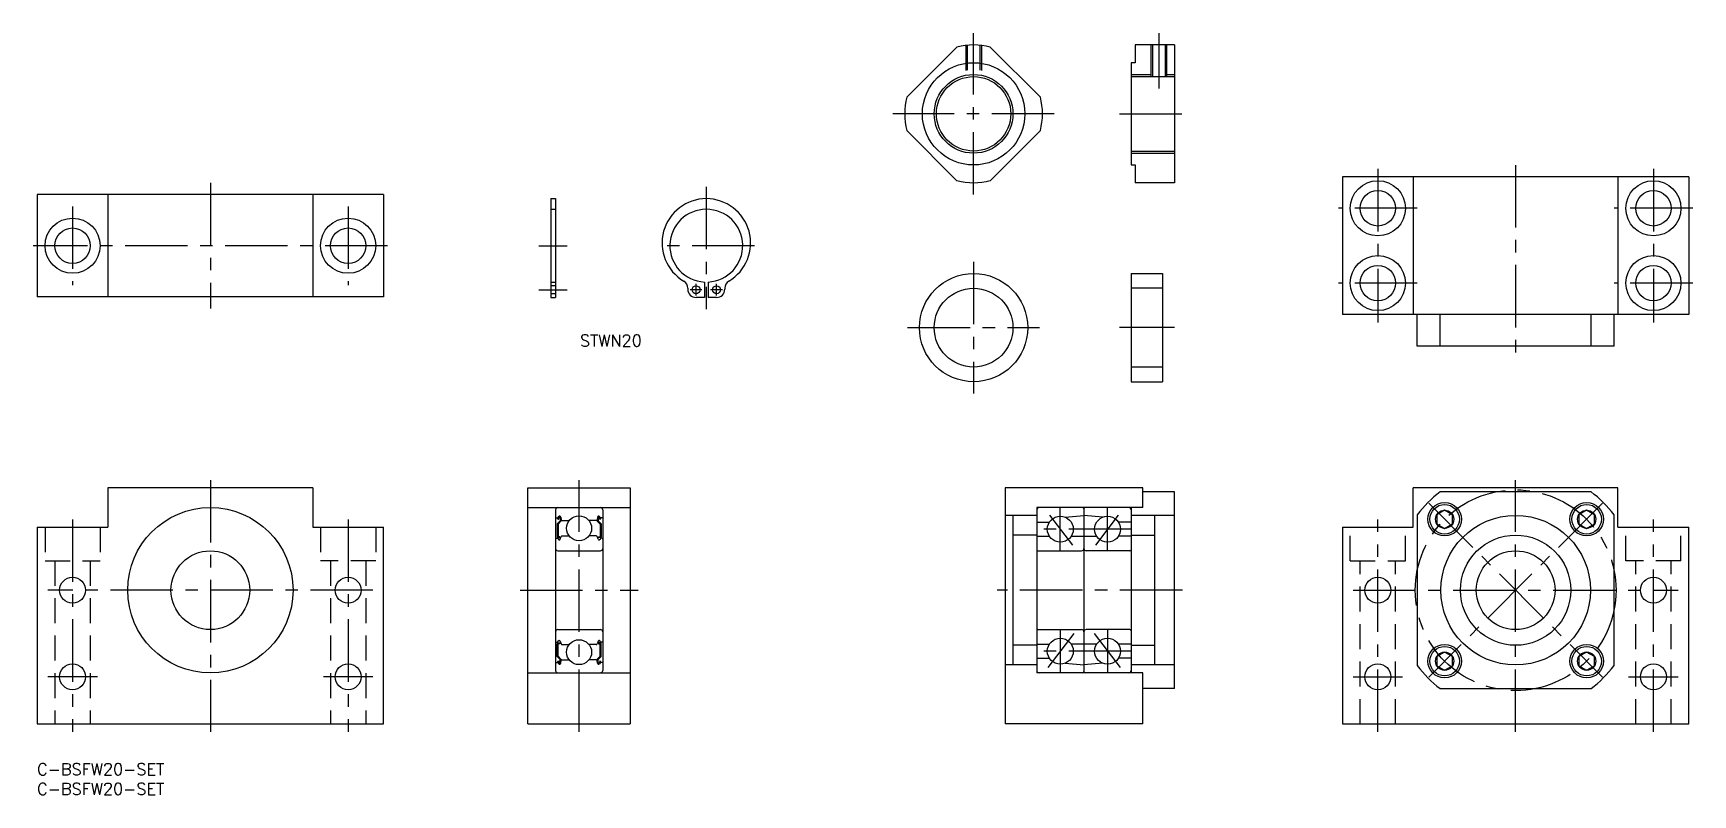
# Model space of a CAD drawing. Extents: x -1 to 421, y -8 to 186.
import ezdxf

# ---------------------------------------------------------------- set-up
doc = ezdxf.new("R2010")
doc.units = 0
doc.header["$LTSCALE"] = 0.5
doc.linetypes.add('CENTER', pattern=[50.8, 31.75, -6.35, 6.35, -6.35])
doc.linetypes.add('DASHED', pattern=[19.05, 12.7, -6.35])
for name, color, linetype in [('MSM_CENTER', 1, 'CENTER'), ('MSM_CONTINUOUS', 7, 'CONTINUOUS'), ('MSM_DASHED', 4, 'DASHED'), ('MSM_NARROW', 5, 'CONTINUOUS'), ('MSM_PART_NUMBER', 7, 'CONTINUOUS')]:
    doc.layers.add(name, color=color, linetype=linetype)
doc.styles.get("Standard").update_dxf_attribs({"font": 'txt.shx', "height": 3, "bigfont": 'bigfont.shx'})

# ---------------------------------------------------------------- blocks, each defined once
blk = doc.blocks.new('*U2')
at = {"layer": 'MSM_PART_NUMBER'}
blk.add_text('C-BSFW20-SET', height=3, dxfattribs=at).set_placement((0, -3))
blk = doc.blocks.new('*U3')
at = {"layer": 'MSM_PART_NUMBER'}
blk.add_text('C-BSFW20-SET', height=3, dxfattribs=at).set_placement((0, -8))
blk = doc.blocks.new('*U5')
at = {"layer": 'MSM_PART_NUMBER'}
blk.add_text('STWN20', height=3, dxfattribs=at).set_placement((137.9, 105.93))

msp = doc.modelspace()

# ---------------------------------------------------------------- linework, layer by layer
at = {"layer": 'MSM_CENTER'}
for p, q in [((237.87, 144.56), (237.87, 185.56)), ((284.9, 185.56), (284.9, 171.51)), ((258.37, 165.06), (217.37, 165.06)), ((274.9, 165.06), (291.9, 165.06)), ((375.56, 152.05), (375.56, 103.05)), ((44, 147.55), (44, 115.55)), ((340.56, 151.05), (340.56, 112.05)), ((410.56, 151.05), (410.56, 112.05)), ((169.98, 146.5), (169.98, 115.4)), ((9, 141.55), (9, 121.55)), ((79, 141.55), (79, 121.55)), ((350.56, 141.05), (330.56, 141.05)), ((420.56, 141.05), (400.56, 141.05)), ((89, 131.55), (-1, 131.55)), ((127.47, 131.55), (134.67, 131.55)), ((182.23, 131.55), (157.73, 131.55)), ((237.87, 127.47), (237.87, 93.97)), ((127.47, 120.35), (134.67, 120.35)), ((168.88, 120.35), (165.88, 120.35)), ((167.38, 118.85), (167.38, 121.85)), ((174.08, 120.35), (171.08, 120.35)), ((172.58, 118.85), (172.58, 121.85)), ((350.56, 122.05), (330.56, 122.05)), ((420.56, 122.05), (400.56, 122.05)), ((221.12, 110.72), (254.62, 110.72)), ((288.9, 110.72), (274.9, 110.72)), ((44, 72), (44, 8)), ((137.67, 8), (137.67, 72)), ((375.56, 8), (375.56, 72)), ((259.9, 54), (259.9, 65)), ((271.9, 54), (271.9, 65)), ((353.47, 66.1), (397.66, 21.9)), ((397.66, 66.1), (353.47, 21.9)), ((9, 62), (9, 8)), ((79, 62), (79, 8)), ((277.9, 59.5), (253.9, 59.5)), ((257.19, 63.03), (263, 55.46)), ((274.61, 63.03), (268.8, 55.46)), ((340.56, 8), (340.56, 62)), ((410.56, 8), (410.56, 62)), ((85.3, 44), (2.7, 44)), ((122.67, 44), (152.67, 44)), ((290.9, 44), (243.9, 44)), ((334.26, 44), (416.86, 44)), ((259.9, 34), (259.9, 23)), ((271.9, 34), (271.9, 23)), ((263.35, 32.99), (256.72, 24.36)), ((268.46, 32.99), (275.08, 24.36)), ((277.9, 28.5), (253.9, 28.5)), ((15.3, 22), (2.7, 22)), ((85.3, 22), (72.7, 22)), ((334.26, 22), (346.86, 22)), ((404.26, 22), (416.86, 22))]:
    msp.add_line(p, q, dxfattribs=at)
msp.add_circle((375.56, 44), 25.5, dxfattribs=at)
at = {"layer": 'MSM_CONTINUOUS'}
for p, q in [((220.89, 169.29), (233.63, 182.04)), ((242.1, 182.04), (254.85, 169.29)), ((288.9, 182.56), (278.9, 182.56)), ((278.9, 182.56), (278.9, 178.06)), ((283.28, 182.56), (283.28, 174.51)), ((286.52, 182.56), (286.52, 174.51)), ((288.9, 182.56), (288.9, 147.56)), ((278.9, 178.06), (277.9, 178.06)), ((277.9, 178.06), (277.9, 152.06)), ((277.9, 174.51), (288.9, 174.51)), ((220.89, 160.82), (233.63, 148.07)), ((242.1, 148.07), (254.85, 160.82)), ((277.9, 155.6), (288.9, 155.6)), ((277.9, 152.06), (278.9, 152.06)), ((278.9, 152.06), (278.9, 147.56)), ((288.9, 147.56), (278.9, 147.56)), ((331.56, 149.05), (331.56, 114.05)), ((419.56, 149.05), (331.56, 149.05)), ((349.56, 149.05), (349.56, 114.05)), ((401.56, 149.05), (401.56, 114.05)), ((419.56, 149.05), (419.56, 114.05)), ((0, 144.55), (0, 118.55)), ((88, 144.55), (0, 144.55)), ((18, 144.55), (18, 118.55)), ((70, 144.55), (70, 118.55)), ((88, 144.55), (88, 118.55)), ((130.47, 143.5), (130.47, 118.4)), ((130.47, 143.5), (131.67, 143.5)), ((131.67, 143.5), (131.67, 118.4)), ((169.48, 122.32), (169.48, 118.4)), ((170.48, 122.32), (170.48, 118.4)), ((277.9, 124.47), (285.9, 124.47)), ((277.9, 124.47), (277.9, 96.97)), ((285.9, 124.47), (285.9, 96.97)), ((88, 118.55), (0, 118.55)), ((130.47, 118.4), (131.67, 118.4)), ((165.28, 120.76), (165.28, 120.5)), ((169.48, 118.4), (167.38, 118.4)), ((169.48, 121.34), (169.48, 121.34)), ((169.48, 120.36), (169.48, 120.36)), ((172.58, 118.4), (170.48, 118.4)), ((174.68, 120.76), (174.68, 120.5)), ((285.9, 120.72), (277.9, 120.72)), ((419.56, 114.05), (331.56, 114.05)), ((350.56, 106.05), (350.56, 114.05)), ((356.4, 106.05), (356.4, 114.05)), ((394.73, 106.05), (394.73, 114.05)), ((400.56, 106.05), (400.56, 114.05)), ((400.56, 106.05), (350.56, 106.05)), ((285.9, 100.72), (277.9, 100.72)), ((277.9, 96.97), (285.9, 96.97)), ((70, 70), (18, 70)), ((18, 70), (18, 60)), ((70, 70), (70, 60)), ((124.67, 10), (124.67, 70)), ((124.67, 70), (150.67, 70)), ((150.67, 70), (150.67, 10)), ((245.9, 70), (245.9, 10)), ((280.9, 70), (245.9, 70)), ((280.9, 65), (280.9, 70)), ((288.9, 69), (280.9, 69)), ((288.9, 19), (288.9, 69)), ((349.56, 60), (349.56, 70)), ((401.56, 70), (349.56, 70)), ((394.73, 69), (356.4, 69)), ((401.56, 60), (401.56, 70)), ((124.67, 65), (150.67, 65)), ((131.67, 64.4), (131.67, 23.6)), ((143.67, 64.4), (143.67, 23.6)), ((253.9, 65), (253.9, 23)), ((280.9, 65), (253.9, 65)), ((265.9, 64.7), (265.9, 23.3)), ((277.9, 65), (277.9, 23)), ((357.53, 64.34), (355.53, 63.19)), ((359.53, 63.19), (357.53, 64.34)), ((393.6, 64.34), (391.6, 63.19)), ((395.6, 63.19), (393.6, 64.34)), ((0, 60), (18, 60)), ((0, 60), (0, 10)), ((70, 60), (88, 60)), ((88, 10), (88, 60)), ((131.77, 62.4), (132.23, 62.4)), ((132.86, 61.63), (132.11, 60.88)), ((132.11, 60.88), (132.11, 57.6)), ((132.23, 62.4), (132.48, 62.7)), ((132.41, 61.99), (132.26, 62.12)), ((133.06, 61.55), (132.31, 60.8)), ((132.31, 60.8), (132.31, 57.6)), ((132.39, 62.27), (132.64, 62.57)), ((132.54, 62.14), (132.39, 62.27)), ((132.41, 61.99), (132.54, 62.14)), ((132.81, 62.51), (132.86, 61.63)), ((133.01, 62.53), (133.08, 61.79)), ((133.06, 62.02), (133.06, 61.55)), ((133.18, 61.7), (135.17, 61.7)), ((142.17, 61.7), (140.18, 61.7)), ((142.34, 62.53), (142.27, 61.79)), ((142.29, 62.02), (142.29, 61.55)), ((142.29, 61.55), (143.04, 60.8)), ((142.53, 62.51), (142.49, 61.63)), ((142.49, 61.63), (143.24, 60.88)), ((142.96, 62.27), (142.71, 62.57)), ((142.81, 62.14), (142.96, 62.27)), ((142.94, 61.99), (142.81, 62.14)), ((143.11, 62.4), (142.86, 62.7)), ((142.94, 61.99), (143.09, 62.12)), ((143.04, 60.8), (143.04, 57.6)), ((143.57, 62.4), (143.11, 62.4)), ((143.24, 60.88), (143.24, 57.6)), ((253.9, 63), (245.9, 63)), ((247.9, 25), (247.9, 63)), ((253.9, 61.25), (257.11, 61.25)), ((261.12, 62.57), (265.9, 62.95)), ((270.69, 62.57), (265.9, 62.95)), ((277.9, 61.25), (274.7, 61.25)), ((288.9, 63), (277.9, 63)), ((283.9, 25), (283.9, 63)), ((331.56, 60), (331.56, 10)), ((331.56, 60), (349.56, 60)), ((350.56, 63.16), (350.56, 24.84)), ((355.53, 63.19), (355.53, 60.88)), ((355.53, 60.88), (357.53, 59.72)), ((357.53, 59.72), (359.53, 60.88)), ((359.53, 60.88), (359.53, 63.19)), ((391.6, 63.19), (391.6, 60.88)), ((391.6, 60.88), (393.6, 59.72)), ((393.6, 59.72), (395.6, 60.88)), ((395.6, 60.88), (395.6, 63.19)), ((400.56, 24.84), (400.56, 63.16)), ((401.56, 60), (419.56, 60)), ((419.56, 10), (419.56, 60)), ((131.87, 57.2), (132.17, 57.2)), ((132.17, 57.2), (132.45, 56.87)), ((132.76, 57.6), (132.31, 57.6)), ((132.31, 57.4), (132.76, 57.4)), ((132.6, 56.8), (132.67, 56.8)), ((132.76, 57.4), (132.76, 57.6)), ((132.86, 56.93), (133.12, 57.67)), ((133.31, 57.8), (135.17, 57.8)), ((142.04, 57.8), (140.18, 57.8)), ((142.49, 56.93), (142.22, 57.67)), ((142.59, 57.6), (143.04, 57.6)), ((142.59, 57.4), (142.59, 57.6)), ((143.04, 57.4), (142.59, 57.4)), ((142.74, 56.8), (142.68, 56.8)), ((143.17, 57.2), (142.9, 56.87)), ((143.47, 57.2), (143.17, 57.2)), ((253.9, 58), (247.9, 58)), ((253.9, 57.75), (257.11, 57.75)), ((262.7, 57.75), (269.11, 57.75)), ((277.9, 57.75), (274.7, 57.75)), ((277.9, 58), (283.9, 58)), ((132.27, 54), (143.07, 54)), ((254.2, 54), (265.3, 54)), ((277.6, 54), (266.5, 54)), ((132.27, 34), (143.07, 34)), ((254.2, 34), (265.3, 34)), ((277.6, 34), (266.5, 34)), ((131.87, 30.8), (132.17, 30.8)), ((132.11, 27.12), (132.11, 30.4)), ((132.17, 30.8), (132.45, 31.13)), ((132.31, 30.6), (132.76, 30.6)), ((132.31, 27.2), (132.31, 30.4)), ((132.76, 30.4), (132.31, 30.4)), ((132.6, 31.2), (132.67, 31.2)), ((132.76, 30.6), (132.76, 30.4)), ((132.86, 31.07), (133.12, 30.33)), ((133.31, 30.2), (135.17, 30.2)), ((142.04, 30.2), (140.18, 30.2)), ((142.49, 31.07), (142.22, 30.33)), ((142.59, 30.6), (142.59, 30.4)), ((143.04, 30.6), (142.59, 30.6)), ((142.59, 30.4), (143.04, 30.4)), ((142.74, 31.2), (142.68, 31.2)), ((143.17, 30.8), (142.9, 31.13)), ((143.04, 27.2), (143.04, 30.4)), ((143.47, 30.8), (143.17, 30.8)), ((143.24, 27.12), (143.24, 30.4)), ((253.9, 30), (247.9, 30)), ((253.9, 30.25), (257.11, 30.25)), ((269.11, 30.25), (262.7, 30.25)), ((277.9, 30.25), (274.7, 30.25)), ((277.9, 30), (283.9, 30)), ((131.77, 25.6), (132.23, 25.6)), ((132.86, 26.37), (132.11, 27.12)), ((132.23, 25.6), (132.48, 25.3)), ((132.41, 26.01), (132.26, 25.88)), ((133.06, 26.45), (132.31, 27.2)), ((132.54, 25.86), (132.39, 25.73)), ((132.39, 25.73), (132.64, 25.43)), ((132.41, 26.01), (132.54, 25.86)), ((132.81, 25.49), (132.86, 26.37)), ((133.01, 25.47), (133.08, 26.21)), ((133.06, 25.98), (133.06, 26.45)), ((133.18, 26.3), (135.17, 26.3)), ((142.17, 26.3), (140.18, 26.3)), ((142.34, 25.47), (142.27, 26.21)), ((142.29, 26.45), (143.04, 27.2)), ((142.29, 25.98), (142.29, 26.45)), ((142.49, 26.37), (143.24, 27.12)), ((142.53, 25.49), (142.49, 26.37)), ((142.96, 25.73), (142.71, 25.43)), ((142.94, 26.01), (142.81, 25.86)), ((142.81, 25.86), (142.96, 25.73)), ((143.11, 25.6), (142.86, 25.3)), ((142.94, 26.01), (143.09, 25.88)), ((143.57, 25.6), (143.11, 25.6)), ((253.9, 26.75), (257.11, 26.75)), ((261.12, 25.43), (265.9, 25.05)), ((270.69, 25.43), (265.9, 25.05)), ((277.9, 26.75), (274.7, 26.75)), ((357.53, 28.28), (355.53, 27.12)), ((355.53, 27.12), (355.53, 24.81)), ((359.53, 27.12), (357.53, 28.28)), ((359.53, 24.81), (359.53, 27.12)), ((393.6, 28.28), (391.6, 27.12)), ((391.6, 27.12), (391.6, 24.81)), ((395.6, 27.12), (393.6, 28.28)), ((395.6, 24.81), (395.6, 27.12)), ((124.67, 23), (150.67, 23)), ((135.17, 23), (135.17, 23)), ((137.67, 23), (137.67, 23)), ((253.9, 25), (245.9, 25)), ((280.9, 23), (253.9, 23)), ((288.9, 25), (277.9, 25)), ((280.9, 10), (280.9, 23)), ((355.53, 24.81), (357.53, 23.66)), ((357.53, 23.66), (359.53, 24.81)), ((391.6, 24.81), (393.6, 23.66)), ((393.6, 23.66), (395.6, 24.81)), ((288.9, 19), (280.9, 19)), ((356.4, 19), (394.73, 19)), ((0, 10), (88, 10)), ((124.67, 10), (150.67, 10)), ((280.9, 10), (245.9, 10)), ((331.56, 10), (419.56, 10))]:
    msp.add_line(p, q, dxfattribs=at)
for centre, radius in [((237.87, 165.06), 13), ((237.87, 165.06), 9.46), ((340.56, 141.05), 7), ((410.56, 141.05), 7), ((340.56, 141.05), 4.5), ((410.56, 141.05), 4.5), ((9, 131.55), 7), ((9, 131.55), 4.5), ((79, 131.55), 7), ((79, 131.55), 4.5), ((340.56, 122.05), 7), ((340.56, 122.05), 4.5), ((410.56, 122.05), 7), ((410.56, 122.05), 4.5), ((237.87, 110.72), 13.75), ((167.38, 120.35), 1), ((172.58, 120.35), 1), ((237.87, 110.72), 10), ((44, 44), 21), ((357.53, 62.03), 4.25), ((357.53, 62.03), 3.75), ((357.53, 62.03), 2.31), ((393.6, 62.03), 4.25), ((393.6, 62.03), 3.75), ((393.6, 62.03), 2.31), ((137.67, 59.75), 3.17), ((259.9, 59.5), 3.3), ((271.9, 59.5), 3.3), ((375.56, 44), 19), ((375.56, 44), 14), ((44, 44), 10), ((375.56, 44), 10), ((9, 44), 3.3), ((79, 44), 3.3), ((340.56, 44), 3.3), ((410.56, 44), 3.3), ((137.67, 28.25), 3.17), ((259.9, 28.5), 3.3), ((271.9, 28.5), 3.3), ((357.53, 25.97), 4.25), ((357.53, 25.97), 3.75), ((393.6, 25.97), 4.25), ((393.6, 25.97), 3.75), ((9, 22), 3.3), ((79, 22), 3.3), ((340.56, 22), 3.3), ((357.53, 25.97), 2.31), ((393.6, 25.97), 2.31), ((410.56, 22), 3.3)]:
    msp.add_circle(centre, radius, dxfattribs=at)
for centre, radius, start, end in [((237.87, 165.06), 17.5, 76.0027, 103.9973), ((237.87, 165.06), 17.5, 166.0027, 193.9973), ((237.87, 165.06), 17.5, 346.0027, 13.9973), ((237.87, 165.06), 17.5, 256.0027, 283.9973), ((169.98, 132.25), 11.25, 300.6214, 239.3786), ((169.98, 131.55), 9.25, 273.0986, 266.9014), ((163.18, 120.76), 2.1, 360, 59.3786), ((176.78, 120.76), 2.1, 120.6214, 180), ((167.38, 120.5), 2.1, 180, 270), ((172.58, 120.5), 2.1, 270, 0), ((375.56, 44), 31.5, 127.472, 142.528), ((375.56, 44), 31.5, 37.472, 52.528), ((132.27, 64.4), 0.6, 90, 180), ((143.07, 64.4), 0.6, 0, 90), ((254.5, 64.4), 0.6, 90, 180), ((265.6, 64.7), 0.3, 0, 90), ((266.2, 64.7), 0.3, 90, 180), ((277.3, 64.4), 0.6, 0, 90), ((131.77, 62.5), 0.1, 180, 270), ((132.39, 62.27), 0.2, 140.002, 230.0826), ((132.71, 62.5), 0.3, 4.9967, 140.002), ((132.71, 62.5), 0.1, 2.8198, 140.0002), ((133.18, 61.8), 0.1, 184.9967, 270), ((142.17, 61.8), 0.1, 270, 355.0033), ((142.63, 62.5), 0.3, 39.998, 175.0033), ((142.63, 62.5), 0.1, 39.9998, 177.1802), ((142.96, 62.27), 0.2, 309.9174, 39.998), ((143.57, 62.5), 0.1, 270, 0), ((131.87, 57), 0.2, 90, 180), ((132.31, 57.6), 0.2, 180, 270), ((132.6, 57), 0.2, 219.9945, 270), ((132.67, 57), 0.2, 270, 339.9914), ((133.31, 57.6), 0.2, 90, 159.9914), ((142.04, 57.6), 0.2, 20.0086, 90), ((142.68, 57), 0.2, 200.0086, 270), ((142.74, 57), 0.2, 270, 320.0055), ((143.04, 57.6), 0.2, 270, 0), ((143.47, 57), 0.2, 0, 90), ((132.27, 54.6), 0.6, 180, 270), ((143.07, 54.6), 0.6, 270, 0), ((254.2, 54.3), 0.3, 180, 270), ((265.3, 54.6), 0.6, 270, 0), ((266.5, 54.6), 0.6, 180, 270), ((277.6, 54.3), 0.3, 270, 0), ((132.27, 33.4), 0.6, 90, 180), ((143.07, 33.4), 0.6, 0, 90), ((254.2, 33.7), 0.3, 90, 180), ((265.3, 33.4), 0.6, 0, 90), ((266.5, 33.4), 0.6, 90, 180), ((277.6, 33.7), 0.3, 0, 90), ((131.87, 31), 0.2, 180, 270), ((132.31, 30.4), 0.2, 90, 180), ((132.6, 31), 0.2, 90, 140.0055), ((132.67, 31), 0.2, 20.0086, 90), ((133.31, 30.4), 0.2, 200.0086, 270), ((142.04, 30.4), 0.2, 270, 339.9914), ((142.68, 31), 0.2, 90, 159.9914), ((142.74, 31), 0.2, 39.9945, 90), ((143.04, 30.4), 0.2, 0, 90), ((143.47, 31), 0.2, 270, 0), ((131.77, 25.5), 0.1, 90, 180), ((132.39, 25.73), 0.2, 129.9174, 219.998), ((132.71, 25.5), 0.3, 219.998, 355.0033), ((132.71, 25.5), 0.1, 219.9998, 357.1802), ((133.18, 26.2), 0.1, 90, 175.0033), ((142.17, 26.2), 0.1, 4.9967, 90), ((142.63, 25.5), 0.3, 184.9967, 320.002), ((142.63, 25.5), 0.1, 182.8198, 320.0002), ((142.96, 25.73), 0.2, 320.002, 50.0826), ((143.57, 25.5), 0.1, 0, 90), ((132.27, 23.6), 0.6, 180, 270), ((143.07, 23.6), 0.6, 270, 0), ((254.5, 23.6), 0.6, 180, 270), ((265.6, 23.3), 0.3, 270, 0), ((266.2, 23.3), 0.3, 180, 270), ((277.3, 23.6), 0.6, 270, 0), ((375.56, 44), 31.5, 217.472, 232.528), ((375.56, 44), 31.5, 307.472, 322.528)]:
    msp.add_arc(centre, radius, start, end, dxfattribs=at)
at = {"layer": 'MSM_DASHED'}
for p, q in [((235.87, 182.44), (235.87, 174.29)), ((236.25, 182.48), (236.25, 174.36)), ((239.49, 182.48), (239.49, 174.36)), ((239.87, 182.44), (239.87, 174.29)), ((130.47, 140.8), (131.67, 140.8)), ((130.47, 122.3), (131.67, 122.3)), ((131.67, 121.35), (130.47, 121.35)), ((131.67, 119.35), (130.47, 119.35)), ((2, 60), (2, 51.5)), ((16, 60), (16, 51.5)), ((72, 60), (72, 51.5)), ((86, 60), (86, 51.5)), ((333.56, 51.5), (333.56, 60)), ((347.56, 51.5), (347.56, 60)), ((403.56, 51.5), (403.56, 60)), ((417.56, 51.5), (417.56, 60)), ((2, 51.5), (16, 51.5)), ((4.5, 51.5), (4.5, 10)), ((13.5, 51.5), (13.5, 10)), ((86, 51.5), (72, 51.5)), ((74.5, 51.5), (74.5, 10)), ((83.5, 51.5), (83.5, 10)), ((333.56, 51.5), (347.56, 51.5)), ((336.06, 10), (336.06, 51.5)), ((345.06, 10), (345.06, 51.5)), ((417.56, 51.5), (403.56, 51.5)), ((406.06, 10), (406.06, 51.5)), ((415.06, 10), (415.06, 51.5))]:
    msp.add_line(p, q, dxfattribs=at)
at = {"layer": 'MSM_NARROW'}
for p, q in [((282.9, 182.56), (282.9, 174.51)), ((286.9, 182.56), (286.9, 174.51)), ((277.9, 175.06), (282.9, 175.06)), ((286.9, 175.06), (288.9, 175.06)), ((277.9, 155.06), (288.9, 155.06))]:
    msp.add_line(p, q, dxfattribs=at)
msp.add_circle((237.87, 165.06), 10, dxfattribs=at)

# ---------------------------------------------------------------- block references
at = {"layer": 'MSM_CONTINUOUS'}
for name in ['*U5', '*U2', '*U3']:
    msp.add_blockref(name, (0, 0), dxfattribs=at)

doc.saveas('drawing.dxf')
